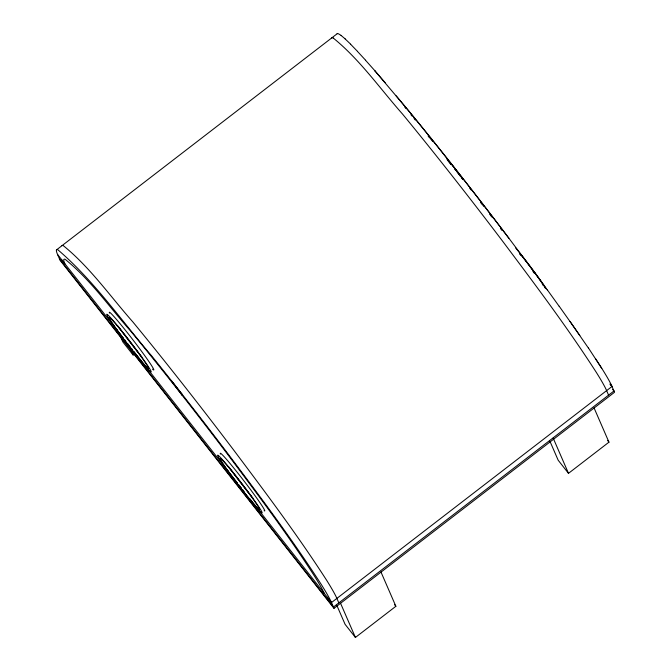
<?xml version="1.0" encoding="UTF-8"?>
<svg xmlns="http://www.w3.org/2000/svg" width="671" height="671" viewBox="0 0 671 671"><rect width="100%" height="100%" fill="white"/><g stroke="black" fill="none" stroke-linecap="round" stroke-linejoin="round"><path stroke-width="1.01" d="M56.582 249.838L337.127 33.768M120.327 336.171L122.81 341.883L133.143 355.009L134.787 353.743M333.445 607.054L613.957 391.008M333.999 608.329L331.482 602.541A211.893 10.87 52.4 0 0 321.25 584.433C292.355 539.534 260.222 496.825 228.224 454.124A233.097 11.952 52.4 0 0 151.948 356.226C121.258 320.377 93.873 280.621 57.924 249.822A211.902 10.87 52.4 0 0 57.53 254.41L60.071 260.273L333.999 608.329L614.51 392.283L611.994 386.488L610.056 384.022M336.8 605.267L345.087 624.324L355.42 637.45L395.873 606.29L380.96 571.986M549.885 441.157L558.171 460.214L568.496 473.34L608.958 442.172L594.045 407.867M341.145 35.42L338.419 33.785A211.902 10.87 52.4 0 0 337.102 33.785M333.076 37.903C359.832 59.551 379.903 88.446 402.592 114.137A232.904 11.944 52.4 0 1 503.376 242.206C535.383 284.907 567.507 327.616 596.402 372.514A211.893 10.87 52.4 0 1 606.634 390.614L608.563 395.16M341.086 35.462L345.196 38.893M345.146 38.935L350.656 44.202M350.598 44.244L357.467 51.332M357.417 51.365L365.578 60.205M365.527 60.247L374.854 70.715M385.137 82.667L374.821 70.74L407.985 109.985A232.904 11.944 52.4 0 1 508.769 238.046M396.2 95.878L407.934 110.027A232.904 11.944 52.4 0 1 508.735 238.071M451.893 164.714L462.889 179.383M454.502 168.723L455.794 170.359M457.085 172.002L460.314 176.104M610.14 384.164L612.002 386.513M612.657 389.348L613.965 391.034M607.666 440.537L608.958 442.172M394.582 604.646L395.873 606.29M57.538 254.435L123.204 337.882M124.504 339.534L125.796 341.178M127.482 343.326L130.073 346.622M131.373 348.266L132.665 349.91M133.957 351.554L237.291 482.843M238.876 484.865L241.468 488.161M242.759 489.805L244.051 491.449M249.604 498.494L331.499 602.55L612.027 386.454A211.893 10.87 52.4 0 0 601.795 368.362L595.798 359.019M59.501 258.956L333.462 607.07M508.769 238.046L521.954 255.676M522.004 255.634L534.921 273.097M520.713 254.955L519.488 253.311L520.679 254.98M534.972 273.055L547.385 290.065M532.933 271.403L534.082 273.03M542.378 284.252L543.527 285.88M547.444 290.023L559.153 306.295M559.203 306.253L570.014 321.518M579.819 335.508L570.04 321.501L588.417 348.064M588.475 348.031L601.744 368.404M553.172 438.079L568.496 473.34M340.499 603.145L355.42 637.45M338.838 602.902L336.876 598.381A211.893 10.87 52.4 0 0 326.643 580.281C297.748 535.383 265.624 492.673 233.617 449.973A232.904 11.944 52.4 0 0 132.841 321.921C110.153 296.221 90.073 267.326 63.317 245.661A211.902 10.87 52.4 0 0 61.975 245.687M327.347 597.274L329.31 601.795M130.241 348.341L133.143 355.009M61.69 259.711L63.653 264.24M515.638 247.909A36.377 1.862 52.4 0 1 546.261 288.874M519.748 253.353A32.141 1.644 52.4 0 1 543.032 284.605M544.567 287.062A32.141 1.644 52.4 0 1 545.053 287.934M404.688 106.924A36.377 1.862 52.4 0 1 405.997 108.534M410.962 114.724A36.377 1.862 52.4 0 1 411.952 115.974M429.457 137.463A220.449 11.306 52.4 0 0 428.157 135.852A220.449 11.306 52.4 0 1 432.761 141.506M481.887 203.934A220.449 11.306 52.4 0 0 480.612 202.273A220.449 11.306 52.4 0 1 483.791 206.333M489.998 214.468A220.449 11.306 52.4 0 1 491.239 216.087M500.658 228.425A220.449 11.306 52.4 0 1 501.916 230.078M220.465 454.082A36.377 1.862 52.4 0 1 243.699 480.587A36.377 1.862 52.4 0 1 264.106 510.673M253.403 498.805A36.377 1.862 52.4 0 1 229.037 467.15M109.516 313.105A36.377 1.862 52.4 0 1 133.864 341.053A36.377 1.862 52.4 0 1 152.51 369.151M142.453 357.819A36.377 1.862 52.4 0 1 118.088 326.173M331.734 37.92A211.902 10.87 52.4 0 1 333.076 37.903M414.032 118.457A220.449 11.306 52.4 0 1 415.299 120M461.732 177.974A220.449 11.306 52.4 0 1 462.965 179.551M469.759 188.241A220.449 11.306 52.4 0 1 471.034 189.885M490.023 214.443A220.449 11.306 52.4 0 1 492.506 217.689M500.683 228.4A220.449 11.306 52.4 0 1 501.95 230.061M64.869 263.753A200.562 10.283 52.4 0 1 65.196 259.35C90.518 279.815 109.499 307.167 130.971 331.466A220.449 11.306 52.4 0 1 226.404 452.732C256.699 493.151 287.104 533.579 314.456 576.079A200.562 10.283 52.4 0 1 324.143 593.206M181.707 393.885L171.373 380.759L182.378 395.429L181.707 393.885M115.194 327.75A36.377 1.862 52.4 0 0 150.975 371.935A36.377 1.862 52.4 0 0 120.713 329.646A36.377 1.862 52.4 0 0 115.194 327.75M116.796 329.545A32.141 1.644 52.4 0 0 148.417 368.58A32.141 1.644 52.4 0 0 121.677 331.214A32.141 1.644 52.4 0 0 116.796 329.545M226.144 468.735A36.377 1.862 52.4 0 0 261.933 512.912A36.377 1.862 52.4 0 0 231.671 470.631A36.377 1.862 52.4 0 0 226.144 468.735M227.746 470.522A32.141 1.644 52.4 0 0 259.367 509.557A32.141 1.644 52.4 0 0 232.627 472.199A32.141 1.644 52.4 0 0 227.746 470.522M450.912 164.311A220.449 11.306 52.4 0 0 447.071 159.463A220.449 11.306 52.4 0 1 450.946 164.286"/></g></svg>
